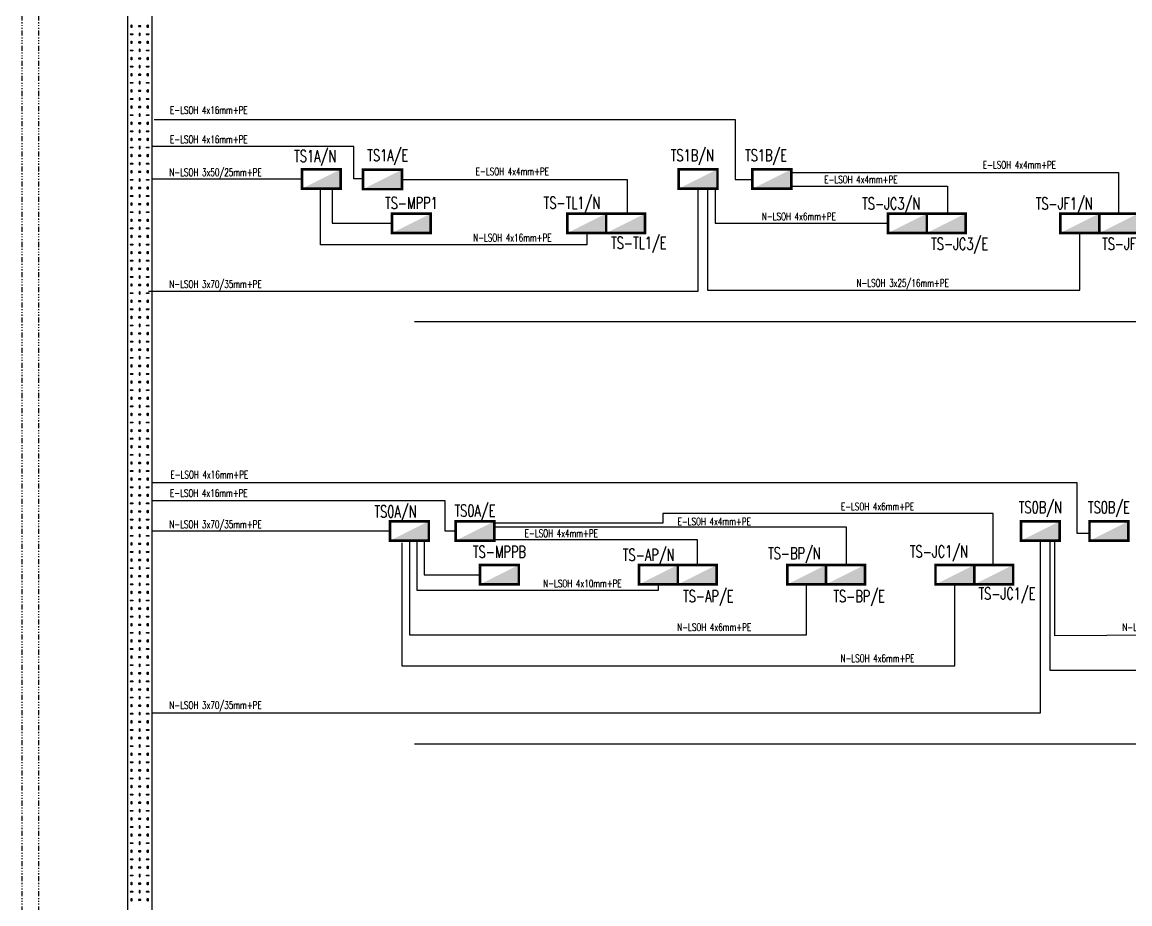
# Model space of a CAD drawing. Extents: x 2998 to 3854, y 1175 to 1727.
# Drawn here: x 3126.8 to 3280.9, y 1359.4 to 1482 of the extents above; entities that cross this region are included whole.
import ezdxf
from ezdxf.enums import TextEntityAlignment as Align

# ---------------------------------------------------------------- set-up
doc = ezdxf.new("R2010")
doc.units = 0
doc.linetypes.add('OCJ-ESQUEMAS UNIFILARES-CORREGIDOS IDO-REV.br$0$TIERRA', pattern=[2, 0.7, -0.25, 0.15, -0.25, 0, -0.25, 0.15, -0.25])
for name, color, linetype in [('OCJ-ESQUEMAS UNIFILARES-CORREGIDOS IDO-REV.br$0$--ILUMINACION', 5, 'Continuous'), ('OCJ-ESQUEMAS UNIFILARES-CORREGIDOS IDO-REV.br$0$--PAT', 30, 'Continuous'), ('OCJ-ESQUEMAS UNIFILARES-CORREGIDOS IDO-REV.br$0$00-IE-CABLES', 10, 'Continuous'), ('OCJ-ESQUEMAS UNIFILARES-CORREGIDOS IDO-REV.br$0$IE-BASE-rV$0$-GNBA-IE', 100, 'Continuous'), ('OCJ-ESQUEMAS UNIFILARES-CORREGIDOS IDO-REV.br$0$IE-BPC-ILTO', 30, 'Continuous'), ('OCJ-ESQUEMAS UNIFILARES-CORREGIDOS IDO-REV.br$0$IE-TABLEROS SUSPENDIDOS', 30, 'Continuous')]:
    doc.layers.add(name, color=color, linetype=linetype)
doc.styles.add('OCJ-ESQUEMAS UNIFILARES-CORREGIDOS IDO-REV.br$0$ELE', font='SIMPLEX.shx', dxfattribs={"width": 0.7, "height": 0.22})

# ---------------------------------------------------------------- blocks, each defined once
blk = doc.blocks.new('OCJ-ESQUEMAS UNIFILARES-CORREGIDOS IDO-REV.br$0$I28')
at = {"const_width": 0.012}
blk.add_lwpolyline([(-0.09, 0.09), (0.09, 0.09), (0.09, -0.09), (-0.09, -0.09)], close=True, dxfattribs=at)
blk.add_solid([(0.09, 0.09), (-0.09, -0.09), (0.09, -0.09)])
blk = doc.blocks.new('*U16')
at = {"layer": 'OCJ-ESQUEMAS UNIFILARES-CORREGIDOS IDO-REV.br$0$IE-BASE-rV$0$-GNBA-IE', "color": 0}
for p, q in [((48.834, 0.45), (0, 0.45)), ((48.834, 0), (0, 0))]:
    blk.add_line(p, q, dxfattribs=at)
for points in [[(10.591, 0.383), (10.559, 0.383, 1), (10.559, 0.367), (10.591, 0.367, 1)], [(10.567, 0.209), (10.567, 0.241, -1), (10.583, 0.241), (10.583, 0.209, -1)], [(10.709, 0.233), (10.741, 0.233, -1), (10.741, 0.217), (10.709, 0.217, -1)], [(10.733, 0.359), (10.733, 0.391, 1), (10.717, 0.391), (10.717, 0.359, 1)], [(10.891, 0.383), (10.859, 0.383, 1), (10.859, 0.367), (10.891, 0.367, 1)], [(10.867, 0.209), (10.867, 0.241, -1), (10.883, 0.241), (10.883, 0.209, -1)], [(11.009, 0.233), (11.041, 0.233, -1), (11.041, 0.217), (11.009, 0.217, -1)], [(11.033, 0.359), (11.033, 0.391, 1), (11.017, 0.391), (11.017, 0.359, 1)], [(11.191, 0.383), (11.159, 0.383, 1), (11.159, 0.367), (11.191, 0.367, 1)], [(11.167, 0.209), (11.167, 0.241, -1), (11.183, 0.241), (11.183, 0.209, -1)], [(11.309, 0.233), (11.341, 0.233, -1), (11.341, 0.217), (11.309, 0.217, -1)], [(11.333, 0.359), (11.333, 0.391, 1), (11.317, 0.391), (11.317, 0.359, 1)], [(11.491, 0.383), (11.459, 0.383, 1), (11.459, 0.367), (11.491, 0.367, 1)], [(11.467, 0.209), (11.467, 0.241, -1), (11.483, 0.241), (11.483, 0.209, -1)], [(11.609, 0.233), (11.641, 0.233, -1), (11.641, 0.217), (11.609, 0.217, -1)], [(11.633, 0.359), (11.633, 0.391, 1), (11.617, 0.391), (11.617, 0.359, 1)], [(11.791, 0.383), (11.759, 0.383, 1), (11.759, 0.367), (11.791, 0.367, 1)], [(11.767, 0.209), (11.767, 0.241, -1), (11.783, 0.241), (11.783, 0.209, -1)], [(11.909, 0.233), (11.941, 0.233, -1), (11.941, 0.217), (11.909, 0.217, -1)], [(11.933, 0.359), (11.933, 0.391, 1), (11.917, 0.391), (11.917, 0.359, 1)], [(12.091, 0.383), (12.059, 0.383, 1), (12.059, 0.367), (12.091, 0.367, 1)], [(12.067, 0.209), (12.067, 0.241, -1), (12.083, 0.241), (12.083, 0.209, -1)], [(12.209, 0.233), (12.241, 0.233, -1), (12.241, 0.217), (12.209, 0.217, -1)], [(12.233, 0.359), (12.233, 0.391, 1), (12.217, 0.391), (12.217, 0.359, 1)], [(12.391, 0.383), (12.359, 0.383, 1), (12.359, 0.367), (12.391, 0.367, 1)], [(12.367, 0.209), (12.367, 0.241, -1), (12.383, 0.241), (12.383, 0.209, -1)], [(12.509, 0.233), (12.541, 0.233, -1), (12.541, 0.217), (12.509, 0.217, -1)], [(12.533, 0.359), (12.533, 0.391, 1), (12.517, 0.391), (12.517, 0.359, 1)], [(12.691, 0.383), (12.659, 0.383, 1), (12.659, 0.367), (12.691, 0.367, 1)], [(12.667, 0.209), (12.667, 0.241, -1), (12.683, 0.241), (12.683, 0.209, -1)], [(12.809, 0.233), (12.841, 0.233, -1), (12.841, 0.217), (12.809, 0.217, -1)], [(12.833, 0.359), (12.833, 0.391, 1), (12.817, 0.391), (12.817, 0.359, 1)], [(12.991, 0.383), (12.959, 0.383, 1), (12.959, 0.367), (12.991, 0.367, 1)], [(12.967, 0.209), (12.967, 0.241, -1), (12.983, 0.241), (12.983, 0.209, -1)], [(13.109, 0.233), (13.141, 0.233, -1), (13.141, 0.217), (13.109, 0.217, -1)], [(13.133, 0.359), (13.133, 0.391, 1), (13.117, 0.391), (13.117, 0.359, 1)], [(13.291, 0.383), (13.259, 0.383, 1), (13.259, 0.367), (13.291, 0.367, 1)], [(13.267, 0.209), (13.267, 0.241, -1), (13.283, 0.241), (13.283, 0.209, -1)], [(13.409, 0.233), (13.441, 0.233, -1), (13.441, 0.217), (13.409, 0.217, -1)], [(13.433, 0.359), (13.433, 0.391, 1), (13.417, 0.391), (13.417, 0.359, 1)], [(13.591, 0.383), (13.559, 0.383, 1), (13.559, 0.367), (13.591, 0.367, 1)], [(13.567, 0.209), (13.567, 0.241, -1), (13.583, 0.241), (13.583, 0.209, -1)], [(13.709, 0.233), (13.741, 0.233, -1), (13.741, 0.217), (13.709, 0.217, -1)], [(13.733, 0.359), (13.733, 0.391, 1), (13.717, 0.391), (13.717, 0.359, 1)], [(13.891, 0.383), (13.859, 0.383, 1), (13.859, 0.367), (13.891, 0.367, 1)], [(13.867, 0.209), (13.867, 0.241, -1), (13.883, 0.241), (13.883, 0.209, -1)], [(14.009, 0.233), (14.041, 0.233, -1), (14.041, 0.217), (14.009, 0.217, -1)], [(14.033, 0.359), (14.033, 0.391, 1), (14.017, 0.391), (14.017, 0.359, 1)], [(14.191, 0.383), (14.159, 0.383, 1), (14.159, 0.367), (14.191, 0.367, 1)], [(14.167, 0.209), (14.167, 0.241, -1), (14.183, 0.241), (14.183, 0.209, -1)], [(14.309, 0.233), (14.341, 0.233, -1), (14.341, 0.217), (14.309, 0.217, -1)], [(14.333, 0.359), (14.333, 0.391, 1), (14.317, 0.391), (14.317, 0.359, 1)], [(14.491, 0.383), (14.459, 0.383, 1), (14.459, 0.367), (14.491, 0.367, 1)], [(14.467, 0.209), (14.467, 0.241, -1), (14.483, 0.241), (14.483, 0.209, -1)], [(14.609, 0.233), (14.641, 0.233, -1), (14.641, 0.217), (14.609, 0.217, -1)], [(14.633, 0.359), (14.633, 0.391, 1), (14.617, 0.391), (14.617, 0.359, 1)], [(14.791, 0.383), (14.759, 0.383, 1), (14.759, 0.367), (14.791, 0.367, 1)], [(14.767, 0.209), (14.767, 0.241, -1), (14.783, 0.241), (14.783, 0.209, -1)], [(14.909, 0.233), (14.941, 0.233, -1), (14.941, 0.217), (14.909, 0.217, -1)], [(14.933, 0.359), (14.933, 0.391, 1), (14.917, 0.391), (14.917, 0.359, 1)], [(15.091, 0.383), (15.059, 0.383, 1), (15.059, 0.367), (15.091, 0.367, 1)], [(15.067, 0.209), (15.067, 0.241, -1), (15.083, 0.241), (15.083, 0.209, -1)], [(15.209, 0.233), (15.241, 0.233, -1), (15.241, 0.217), (15.209, 0.217, -1)], [(15.233, 0.359), (15.233, 0.391, 1), (15.217, 0.391), (15.217, 0.359, 1)], [(15.391, 0.383), (15.359, 0.383, 1), (15.359, 0.367), (15.391, 0.367, 1)], [(15.367, 0.209), (15.367, 0.241, -1), (15.383, 0.241), (15.383, 0.209, -1)], [(15.509, 0.233), (15.541, 0.233, -1), (15.541, 0.217), (15.509, 0.217, -1)], [(15.533, 0.359), (15.533, 0.391, 1), (15.517, 0.391), (15.517, 0.359, 1)], [(15.691, 0.383), (15.659, 0.383, 1), (15.659, 0.367), (15.691, 0.367, 1)], [(15.667, 0.209), (15.667, 0.241, -1), (15.683, 0.241), (15.683, 0.209, -1)], [(15.809, 0.233), (15.841, 0.233, -1), (15.841, 0.217), (15.809, 0.217, -1)], [(15.833, 0.359), (15.833, 0.391, 1), (15.817, 0.391), (15.817, 0.359, 1)], [(15.991, 0.383), (15.959, 0.383, 1), (15.959, 0.367), (15.991, 0.367, 1)], [(15.967, 0.209), (15.967, 0.241, -1), (15.983, 0.241), (15.983, 0.209, -1)], [(16.109, 0.233), (16.141, 0.233, -1), (16.141, 0.217), (16.109, 0.217, -1)], [(16.133, 0.359), (16.133, 0.391, 1), (16.117, 0.391), (16.117, 0.359, 1)], [(16.291, 0.383), (16.259, 0.383, 1), (16.259, 0.367), (16.291, 0.367, 1)], [(16.267, 0.209), (16.267, 0.241, -1), (16.283, 0.241), (16.283, 0.209, -1)], [(16.409, 0.233), (16.441, 0.233, -1), (16.441, 0.217), (16.409, 0.217, -1)], [(16.433, 0.359), (16.433, 0.391, 1), (16.417, 0.391), (16.417, 0.359, 1)], [(16.591, 0.383), (16.559, 0.383, 1), (16.559, 0.367), (16.591, 0.367, 1)], [(16.567, 0.209), (16.567, 0.241, -1), (16.583, 0.241), (16.583, 0.209, -1)], [(16.709, 0.233), (16.741, 0.233, -1), (16.741, 0.217), (16.709, 0.217, -1)], [(16.733, 0.359), (16.733, 0.391, 1), (16.717, 0.391), (16.717, 0.359, 1)], [(16.891, 0.383), (16.859, 0.383, 1), (16.859, 0.367), (16.891, 0.367, 1)], [(16.867, 0.209), (16.867, 0.241, -1), (16.883, 0.241), (16.883, 0.209, -1)], [(17.009, 0.233), (17.041, 0.233, -1), (17.041, 0.217), (17.009, 0.217, -1)], [(17.033, 0.359), (17.033, 0.391, 1), (17.017, 0.391), (17.017, 0.359, 1)], [(17.191, 0.383), (17.159, 0.383, 1), (17.159, 0.367), (17.191, 0.367, 1)], [(17.167, 0.209), (17.167, 0.241, -1), (17.183, 0.241), (17.183, 0.209, -1)], [(17.309, 0.233), (17.341, 0.233, -1), (17.341, 0.217), (17.309, 0.217, -1)], [(17.333, 0.359), (17.333, 0.391, 1), (17.317, 0.391), (17.317, 0.359, 1)], [(17.491, 0.383), (17.459, 0.383, 1), (17.459, 0.367), (17.491, 0.367, 1)], [(17.467, 0.209), (17.467, 0.241, -1), (17.483, 0.241), (17.483, 0.209, -1)], [(17.609, 0.233), (17.641, 0.233, -1), (17.641, 0.217), (17.609, 0.217, -1)], [(17.633, 0.359), (17.633, 0.391, 1), (17.617, 0.391), (17.617, 0.359, 1)], [(17.791, 0.383), (17.759, 0.383, 1), (17.759, 0.367), (17.791, 0.367, 1)], [(17.767, 0.209), (17.767, 0.241, -1), (17.783, 0.241), (17.783, 0.209, -1)], [(17.909, 0.233), (17.941, 0.233, -1), (17.941, 0.217), (17.909, 0.217, -1)], [(17.933, 0.359), (17.933, 0.391, 1), (17.917, 0.391), (17.917, 0.359, 1)], [(18.091, 0.383), (18.059, 0.383, 1), (18.059, 0.367), (18.091, 0.367, 1)], [(18.067, 0.209), (18.067, 0.241, -1), (18.083, 0.241), (18.083, 0.209, -1)], [(18.209, 0.233), (18.241, 0.233, -1), (18.241, 0.217), (18.209, 0.217, -1)], [(18.233, 0.359), (18.233, 0.391, 1), (18.217, 0.391), (18.217, 0.359, 1)], [(18.391, 0.383), (18.359, 0.383, 1), (18.359, 0.367), (18.391, 0.367, 1)], [(18.367, 0.209), (18.367, 0.241, -1), (18.383, 0.241), (18.383, 0.209, -1)], [(18.509, 0.233), (18.541, 0.233, -1), (18.541, 0.217), (18.509, 0.217, -1)], [(18.533, 0.359), (18.533, 0.391, 1), (18.517, 0.391), (18.517, 0.359, 1)], [(18.691, 0.383), (18.659, 0.383, 1), (18.659, 0.367), (18.691, 0.367, 1)], [(18.667, 0.209), (18.667, 0.241, -1), (18.683, 0.241), (18.683, 0.209, -1)], [(18.809, 0.233), (18.841, 0.233, -1), (18.841, 0.217), (18.809, 0.217, -1)], [(18.833, 0.359), (18.833, 0.391, 1), (18.817, 0.391), (18.817, 0.359, 1)], [(18.991, 0.383), (18.959, 0.383, 1), (18.959, 0.367), (18.991, 0.367, 1)], [(18.967, 0.209), (18.967, 0.241, -1), (18.983, 0.241), (18.983, 0.209, -1)], [(19.109, 0.233), (19.141, 0.233, -1), (19.141, 0.217), (19.109, 0.217, -1)], [(19.133, 0.359), (19.133, 0.391, 1), (19.117, 0.391), (19.117, 0.359, 1)], [(19.291, 0.383), (19.259, 0.383, 1), (19.259, 0.367), (19.291, 0.367, 1)], [(19.267, 0.209), (19.267, 0.241, -1), (19.283, 0.241), (19.283, 0.209, -1)], [(19.409, 0.233), (19.441, 0.233, -1), (19.441, 0.217), (19.409, 0.217, -1)], [(19.433, 0.359), (19.433, 0.391, 1), (19.417, 0.391), (19.417, 0.359, 1)], [(19.591, 0.383), (19.559, 0.383, 1), (19.559, 0.367), (19.591, 0.367, 1)], [(19.567, 0.209), (19.567, 0.241, -1), (19.583, 0.241), (19.583, 0.209, -1)], [(19.709, 0.233), (19.741, 0.233, -1), (19.741, 0.217), (19.709, 0.217, -1)], [(19.733, 0.359), (19.733, 0.391, 1), (19.717, 0.391), (19.717, 0.359, 1)], [(19.891, 0.383), (19.859, 0.383, 1), (19.859, 0.367), (19.891, 0.367, 1)], [(19.867, 0.209), (19.867, 0.241, -1), (19.883, 0.241), (19.883, 0.209, -1)], [(20.009, 0.233), (20.041, 0.233, -1), (20.041, 0.217), (20.009, 0.217, -1)], [(20.033, 0.359), (20.033, 0.391, 1), (20.017, 0.391), (20.017, 0.359, 1)], [(20.191, 0.383), (20.159, 0.383, 1), (20.159, 0.367), (20.191, 0.367, 1)], [(20.167, 0.209), (20.167, 0.241, -1), (20.183, 0.241), (20.183, 0.209, -1)], [(20.309, 0.233), (20.341, 0.233, -1), (20.341, 0.217), (20.309, 0.217, -1)], [(20.333, 0.359), (20.333, 0.391, 1), (20.317, 0.391), (20.317, 0.359, 1)], [(20.491, 0.383), (20.459, 0.383, 1), (20.459, 0.367), (20.491, 0.367, 1)], [(20.467, 0.209), (20.467, 0.241, -1), (20.483, 0.241), (20.483, 0.209, -1)], [(20.609, 0.233), (20.641, 0.233, -1), (20.641, 0.217), (20.609, 0.217, -1)], [(20.633, 0.359), (20.633, 0.391, 1), (20.617, 0.391), (20.617, 0.359, 1)], [(20.791, 0.383), (20.759, 0.383, 1), (20.759, 0.367), (20.791, 0.367, 1)], [(20.767, 0.209), (20.767, 0.241, -1), (20.783, 0.241), (20.783, 0.209, -1)], [(20.909, 0.233), (20.941, 0.233, -1), (20.941, 0.217), (20.909, 0.217, -1)], [(20.933, 0.359), (20.933, 0.391, 1), (20.917, 0.391), (20.917, 0.359, 1)], [(21.091, 0.383), (21.059, 0.383, 1), (21.059, 0.367), (21.091, 0.367, 1)], [(21.067, 0.209), (21.067, 0.241, -1), (21.083, 0.241), (21.083, 0.209, -1)], [(21.209, 0.233), (21.241, 0.233, -1), (21.241, 0.217), (21.209, 0.217, -1)], [(21.233, 0.359), (21.233, 0.391, 1), (21.217, 0.391), (21.217, 0.359, 1)], [(21.391, 0.383), (21.359, 0.383, 1), (21.359, 0.367), (21.391, 0.367, 1)], [(21.367, 0.209), (21.367, 0.241, -1), (21.383, 0.241), (21.383, 0.209, -1)], [(21.509, 0.233), (21.541, 0.233, -1), (21.541, 0.217), (21.509, 0.217, -1)], [(21.533, 0.359), (21.533, 0.391, 1), (21.517, 0.391), (21.517, 0.359, 1)], [(21.691, 0.383), (21.659, 0.383, 1), (21.659, 0.367), (21.691, 0.367, 1)], [(21.667, 0.209), (21.667, 0.241, -1), (21.683, 0.241), (21.683, 0.209, -1)], [(21.809, 0.233), (21.841, 0.233, -1), (21.841, 0.217), (21.809, 0.217, -1)], [(21.833, 0.359), (21.833, 0.391, 1), (21.817, 0.391), (21.817, 0.359, 1)], [(21.991, 0.383), (21.959, 0.383, 1), (21.959, 0.367), (21.991, 0.367, 1)], [(21.967, 0.209), (21.967, 0.241, -1), (21.983, 0.241), (21.983, 0.209, -1)], [(22.109, 0.233), (22.141, 0.233, -1), (22.141, 0.217), (22.109, 0.217, -1)], [(22.133, 0.359), (22.133, 0.391, 1), (22.117, 0.391), (22.117, 0.359, 1)], [(22.291, 0.383), (22.259, 0.383, 1), (22.259, 0.367), (22.291, 0.367, 1)], [(22.267, 0.209), (22.267, 0.241, -1), (22.283, 0.241), (22.283, 0.209, -1)], [(22.409, 0.233), (22.441, 0.233, -1), (22.441, 0.217), (22.409, 0.217, -1)], [(22.433, 0.359), (22.433, 0.391, 1), (22.417, 0.391), (22.417, 0.359, 1)], [(22.591, 0.383), (22.559, 0.383, 1), (22.559, 0.367), (22.591, 0.367, 1)], [(22.567, 0.209), (22.567, 0.241, -1), (22.583, 0.241), (22.583, 0.209, -1)], [(22.709, 0.233), (22.741, 0.233, -1), (22.741, 0.217), (22.709, 0.217, -1)], [(22.733, 0.359), (22.733, 0.391, 1), (22.717, 0.391), (22.717, 0.359, 1)], [(22.891, 0.383), (22.859, 0.383, 1), (22.859, 0.367), (22.891, 0.367, 1)], [(22.867, 0.209), (22.867, 0.241, -1), (22.883, 0.241), (22.883, 0.209, -1)], [(23.009, 0.233), (23.041, 0.233, -1), (23.041, 0.217), (23.009, 0.217, -1)], [(23.033, 0.359), (23.033, 0.391, 1), (23.017, 0.391), (23.017, 0.359, 1)], [(23.191, 0.383), (23.159, 0.383, 1), (23.159, 0.367), (23.191, 0.367, 1)], [(23.167, 0.209), (23.167, 0.241, -1), (23.183, 0.241), (23.183, 0.209, -1)], [(23.309, 0.233), (23.341, 0.233, -1), (23.341, 0.217), (23.309, 0.217, -1)], [(23.333, 0.359), (23.333, 0.391, 1), (23.317, 0.391), (23.317, 0.359, 1)], [(23.491, 0.383), (23.459, 0.383, 1), (23.459, 0.367), (23.491, 0.367, 1)], [(23.467, 0.209), (23.467, 0.241, -1), (23.483, 0.241), (23.483, 0.209, -1)], [(23.609, 0.233), (23.641, 0.233, -1), (23.641, 0.217), (23.609, 0.217, -1)], [(23.633, 0.359), (23.633, 0.391, 1), (23.617, 0.391), (23.617, 0.359, 1)], [(23.791, 0.383), (23.759, 0.383, 1), (23.759, 0.367), (23.791, 0.367, 1)], [(23.767, 0.209), (23.767, 0.241, -1), (23.783, 0.241), (23.783, 0.209, -1)], [(23.909, 0.233), (23.941, 0.233, -1), (23.941, 0.217), (23.909, 0.217, -1)], [(23.933, 0.359), (23.933, 0.391, 1), (23.917, 0.391), (23.917, 0.359, 1)], [(24.091, 0.383), (24.059, 0.383, 1), (24.059, 0.367), (24.091, 0.367, 1)], [(24.067, 0.209), (24.067, 0.241, -1), (24.083, 0.241), (24.083, 0.209, -1)], [(24.209, 0.233), (24.241, 0.233, -1), (24.241, 0.217), (24.209, 0.217, -1)], [(24.233, 0.359), (24.233, 0.391, 1), (24.217, 0.391), (24.217, 0.359, 1)], [(24.391, 0.383), (24.359, 0.383, 1), (24.359, 0.367), (24.391, 0.367, 1)], [(24.367, 0.209), (24.367, 0.241, -1), (24.383, 0.241), (24.383, 0.209, -1)], [(24.509, 0.233), (24.541, 0.233, -1), (24.541, 0.217), (24.509, 0.217, -1)], [(24.533, 0.359), (24.533, 0.391, 1), (24.517, 0.391), (24.517, 0.359, 1)], [(24.691, 0.383), (24.659, 0.383, 1), (24.659, 0.367), (24.691, 0.367, 1)], [(24.667, 0.209), (24.667, 0.241, -1), (24.683, 0.241), (24.683, 0.209, -1)], [(24.809, 0.233), (24.841, 0.233, -1), (24.841, 0.217), (24.809, 0.217, -1)], [(24.833, 0.359), (24.833, 0.391, 1), (24.817, 0.391), (24.817, 0.359, 1)], [(24.991, 0.383), (24.959, 0.383, 1), (24.959, 0.367), (24.991, 0.367, 1)], [(24.967, 0.209), (24.967, 0.241, -1), (24.983, 0.241), (24.983, 0.209, -1)], [(25.109, 0.233), (25.141, 0.233, -1), (25.141, 0.217), (25.109, 0.217, -1)], [(25.133, 0.359), (25.133, 0.391, 1), (25.117, 0.391), (25.117, 0.359, 1)], [(25.291, 0.383), (25.259, 0.383, 1), (25.259, 0.367), (25.291, 0.367, 1)], [(25.267, 0.209), (25.267, 0.241, -1), (25.283, 0.241), (25.283, 0.209, -1)], [(25.409, 0.233), (25.441, 0.233, -1), (25.441, 0.217), (25.409, 0.217, -1)], [(25.433, 0.359), (25.433, 0.391, 1), (25.417, 0.391), (25.417, 0.359, 1)], [(25.591, 0.383), (25.559, 0.383, 1), (25.559, 0.367), (25.591, 0.367, 1)], [(25.567, 0.209), (25.567, 0.241, -1), (25.583, 0.241), (25.583, 0.209, -1)], [(25.709, 0.233), (25.741, 0.233, -1), (25.741, 0.217), (25.709, 0.217, -1)], [(25.733, 0.359), (25.733, 0.391, 1), (25.717, 0.391), (25.717, 0.359, 1)], [(25.891, 0.383), (25.859, 0.383, 1), (25.859, 0.367), (25.891, 0.367, 1)], [(25.867, 0.209), (25.867, 0.241, -1), (25.883, 0.241), (25.883, 0.209, -1)], [(26.009, 0.233), (26.041, 0.233, -1), (26.041, 0.217), (26.009, 0.217, -1)], [(26.033, 0.359), (26.033, 0.391, 1), (26.017, 0.391), (26.017, 0.359, 1)], [(26.191, 0.383), (26.159, 0.383, 1), (26.159, 0.367), (26.191, 0.367, 1)], [(26.167, 0.209), (26.167, 0.241, -1), (26.183, 0.241), (26.183, 0.209, -1)], [(26.309, 0.233), (26.341, 0.233, -1), (26.341, 0.217), (26.309, 0.217, -1)], [(26.333, 0.359), (26.333, 0.391, 1), (26.317, 0.391), (26.317, 0.359, 1)], [(26.491, 0.383), (26.459, 0.383, 1), (26.459, 0.367), (26.491, 0.367, 1)], [(26.467, 0.209), (26.467, 0.241, -1), (26.483, 0.241), (26.483, 0.209, -1)], [(26.609, 0.233), (26.641, 0.233, -1), (26.641, 0.217), (26.609, 0.217, -1)], [(26.633, 0.359), (26.633, 0.391, 1), (26.617, 0.391), (26.617, 0.359, 1)], [(26.791, 0.383), (26.759, 0.383, 1), (26.759, 0.367), (26.791, 0.367, 1)], [(26.767, 0.209), (26.767, 0.241, -1), (26.783, 0.241), (26.783, 0.209, -1)], [(10.591, 0.083), (10.559, 0.083, 1), (10.559, 0.067), (10.591, 0.067, 1)], [(10.733, 0.059), (10.733, 0.091, 1), (10.717, 0.091), (10.717, 0.059, 1)], [(10.891, 0.083), (10.859, 0.083, 1), (10.859, 0.067), (10.891, 0.067, 1)], [(11.033, 0.059), (11.033, 0.091, 1), (11.017, 0.091), (11.017, 0.059, 1)], [(11.191, 0.083), (11.159, 0.083, 1), (11.159, 0.067), (11.191, 0.067, 1)], [(11.333, 0.059), (11.333, 0.091, 1), (11.317, 0.091), (11.317, 0.059, 1)], [(11.491, 0.083), (11.459, 0.083, 1), (11.459, 0.067), (11.491, 0.067, 1)], [(11.633, 0.059), (11.633, 0.091, 1), (11.617, 0.091), (11.617, 0.059, 1)], [(11.791, 0.083), (11.759, 0.083, 1), (11.759, 0.067), (11.791, 0.067, 1)], [(11.933, 0.059), (11.933, 0.091, 1), (11.917, 0.091), (11.917, 0.059, 1)], [(12.091, 0.083), (12.059, 0.083, 1), (12.059, 0.067), (12.091, 0.067, 1)], [(12.233, 0.059), (12.233, 0.091, 1), (12.217, 0.091), (12.217, 0.059, 1)], [(12.391, 0.083), (12.359, 0.083, 1), (12.359, 0.067), (12.391, 0.067, 1)], [(12.533, 0.059), (12.533, 0.091, 1), (12.517, 0.091), (12.517, 0.059, 1)], [(12.691, 0.083), (12.659, 0.083, 1), (12.659, 0.067), (12.691, 0.067, 1)], [(12.833, 0.059), (12.833, 0.091, 1), (12.817, 0.091), (12.817, 0.059, 1)], [(12.991, 0.083), (12.959, 0.083, 1), (12.959, 0.067), (12.991, 0.067, 1)], [(13.133, 0.059), (13.133, 0.091, 1), (13.117, 0.091), (13.117, 0.059, 1)], [(13.291, 0.083), (13.259, 0.083, 1), (13.259, 0.067), (13.291, 0.067, 1)], [(13.433, 0.059), (13.433, 0.091, 1), (13.417, 0.091), (13.417, 0.059, 1)], [(13.591, 0.083), (13.559, 0.083, 1), (13.559, 0.067), (13.591, 0.067, 1)], [(13.733, 0.059), (13.733, 0.091, 1), (13.717, 0.091), (13.717, 0.059, 1)], [(13.891, 0.083), (13.859, 0.083, 1), (13.859, 0.067), (13.891, 0.067, 1)], [(14.033, 0.059), (14.033, 0.091, 1), (14.017, 0.091), (14.017, 0.059, 1)], [(14.191, 0.083), (14.159, 0.083, 1), (14.159, 0.067), (14.191, 0.067, 1)], [(14.333, 0.059), (14.333, 0.091, 1), (14.317, 0.091), (14.317, 0.059, 1)], [(14.491, 0.083), (14.459, 0.083, 1), (14.459, 0.067), (14.491, 0.067, 1)], [(14.633, 0.059), (14.633, 0.091, 1), (14.617, 0.091), (14.617, 0.059, 1)], [(14.791, 0.083), (14.759, 0.083, 1), (14.759, 0.067), (14.791, 0.067, 1)], [(14.933, 0.059), (14.933, 0.091, 1), (14.917, 0.091), (14.917, 0.059, 1)], [(15.091, 0.083), (15.059, 0.083, 1), (15.059, 0.067), (15.091, 0.067, 1)], [(15.233, 0.059), (15.233, 0.091, 1), (15.217, 0.091), (15.217, 0.059, 1)], [(15.391, 0.083), (15.359, 0.083, 1), (15.359, 0.067), (15.391, 0.067, 1)], [(15.533, 0.059), (15.533, 0.091, 1), (15.517, 0.091), (15.517, 0.059, 1)], [(15.691, 0.083), (15.659, 0.083, 1), (15.659, 0.067), (15.691, 0.067, 1)], [(15.833, 0.059), (15.833, 0.091, 1), (15.817, 0.091), (15.817, 0.059, 1)], [(15.991, 0.083), (15.959, 0.083, 1), (15.959, 0.067), (15.991, 0.067, 1)], [(16.133, 0.059), (16.133, 0.091, 1), (16.117, 0.091), (16.117, 0.059, 1)], [(16.291, 0.083), (16.259, 0.083, 1), (16.259, 0.067), (16.291, 0.067, 1)], [(16.433, 0.059), (16.433, 0.091, 1), (16.417, 0.091), (16.417, 0.059, 1)], [(16.591, 0.083), (16.559, 0.083, 1), (16.559, 0.067), (16.591, 0.067, 1)], [(16.733, 0.059), (16.733, 0.091, 1), (16.717, 0.091), (16.717, 0.059, 1)], [(16.891, 0.083), (16.859, 0.083, 1), (16.859, 0.067), (16.891, 0.067, 1)], [(17.033, 0.059), (17.033, 0.091, 1), (17.017, 0.091), (17.017, 0.059, 1)], [(17.191, 0.083), (17.159, 0.083, 1), (17.159, 0.067), (17.191, 0.067, 1)], [(17.333, 0.059), (17.333, 0.091, 1), (17.317, 0.091), (17.317, 0.059, 1)], [(17.491, 0.083), (17.459, 0.083, 1), (17.459, 0.067), (17.491, 0.067, 1)], [(17.633, 0.059), (17.633, 0.091, 1), (17.617, 0.091), (17.617, 0.059, 1)], [(17.791, 0.083), (17.759, 0.083, 1), (17.759, 0.067), (17.791, 0.067, 1)], [(17.933, 0.059), (17.933, 0.091, 1), (17.917, 0.091), (17.917, 0.059, 1)], [(18.091, 0.083), (18.059, 0.083, 1), (18.059, 0.067), (18.091, 0.067, 1)], [(18.233, 0.059), (18.233, 0.091, 1), (18.217, 0.091), (18.217, 0.059, 1)], [(18.391, 0.083), (18.359, 0.083, 1), (18.359, 0.067), (18.391, 0.067, 1)], [(18.533, 0.059), (18.533, 0.091, 1), (18.517, 0.091), (18.517, 0.059, 1)], [(18.691, 0.083), (18.659, 0.083, 1), (18.659, 0.067), (18.691, 0.067, 1)], [(18.833, 0.059), (18.833, 0.091, 1), (18.817, 0.091), (18.817, 0.059, 1)], [(18.991, 0.083), (18.959, 0.083, 1), (18.959, 0.067), (18.991, 0.067, 1)], [(19.133, 0.059), (19.133, 0.091, 1), (19.117, 0.091), (19.117, 0.059, 1)], [(19.291, 0.083), (19.259, 0.083, 1), (19.259, 0.067), (19.291, 0.067, 1)], [(19.433, 0.059), (19.433, 0.091, 1), (19.417, 0.091), (19.417, 0.059, 1)], [(19.591, 0.083), (19.559, 0.083, 1), (19.559, 0.067), (19.591, 0.067, 1)], [(19.733, 0.059), (19.733, 0.091, 1), (19.717, 0.091), (19.717, 0.059, 1)], [(19.891, 0.083), (19.859, 0.083, 1), (19.859, 0.067), (19.891, 0.067, 1)], [(20.033, 0.059), (20.033, 0.091, 1), (20.017, 0.091), (20.017, 0.059, 1)], [(20.191, 0.083), (20.159, 0.083, 1), (20.159, 0.067), (20.191, 0.067, 1)], [(20.333, 0.059), (20.333, 0.091, 1), (20.317, 0.091), (20.317, 0.059, 1)], [(20.491, 0.083), (20.459, 0.083, 1), (20.459, 0.067), (20.491, 0.067, 1)], [(20.633, 0.059), (20.633, 0.091, 1), (20.617, 0.091), (20.617, 0.059, 1)], [(20.791, 0.083), (20.759, 0.083, 1), (20.759, 0.067), (20.791, 0.067, 1)], [(20.933, 0.059), (20.933, 0.091, 1), (20.917, 0.091), (20.917, 0.059, 1)], [(21.091, 0.083), (21.059, 0.083, 1), (21.059, 0.067), (21.091, 0.067, 1)], [(21.233, 0.059), (21.233, 0.091, 1), (21.217, 0.091), (21.217, 0.059, 1)], [(21.391, 0.083), (21.359, 0.083, 1), (21.359, 0.067), (21.391, 0.067, 1)], [(21.533, 0.059), (21.533, 0.091, 1), (21.517, 0.091), (21.517, 0.059, 1)], [(21.691, 0.083), (21.659, 0.083, 1), (21.659, 0.067), (21.691, 0.067, 1)], [(21.833, 0.059), (21.833, 0.091, 1), (21.817, 0.091), (21.817, 0.059, 1)], [(21.991, 0.083), (21.959, 0.083, 1), (21.959, 0.067), (21.991, 0.067, 1)], [(22.133, 0.059), (22.133, 0.091, 1), (22.117, 0.091), (22.117, 0.059, 1)], [(22.291, 0.083), (22.259, 0.083, 1), (22.259, 0.067), (22.291, 0.067, 1)], [(22.433, 0.059), (22.433, 0.091, 1), (22.417, 0.091), (22.417, 0.059, 1)], [(22.591, 0.083), (22.559, 0.083, 1), (22.559, 0.067), (22.591, 0.067, 1)], [(22.733, 0.059), (22.733, 0.091, 1), (22.717, 0.091), (22.717, 0.059, 1)], [(22.891, 0.083), (22.859, 0.083, 1), (22.859, 0.067), (22.891, 0.067, 1)], [(23.033, 0.059), (23.033, 0.091, 1), (23.017, 0.091), (23.017, 0.059, 1)], [(23.191, 0.083), (23.159, 0.083, 1), (23.159, 0.067), (23.191, 0.067, 1)], [(23.333, 0.059), (23.333, 0.091, 1), (23.317, 0.091), (23.317, 0.059, 1)], [(23.491, 0.083), (23.459, 0.083, 1), (23.459, 0.067), (23.491, 0.067, 1)], [(23.633, 0.059), (23.633, 0.091, 1), (23.617, 0.091), (23.617, 0.059, 1)], [(23.791, 0.083), (23.759, 0.083, 1), (23.759, 0.067), (23.791, 0.067, 1)], [(23.933, 0.059), (23.933, 0.091, 1), (23.917, 0.091), (23.917, 0.059, 1)], [(24.091, 0.083), (24.059, 0.083, 1), (24.059, 0.067), (24.091, 0.067, 1)], [(24.233, 0.059), (24.233, 0.091, 1), (24.217, 0.091), (24.217, 0.059, 1)], [(24.391, 0.083), (24.359, 0.083, 1), (24.359, 0.067), (24.391, 0.067, 1)], [(24.533, 0.059), (24.533, 0.091, 1), (24.517, 0.091), (24.517, 0.059, 1)], [(24.691, 0.083), (24.659, 0.083, 1), (24.659, 0.067), (24.691, 0.067, 1)], [(24.833, 0.059), (24.833, 0.091, 1), (24.817, 0.091), (24.817, 0.059, 1)], [(24.991, 0.083), (24.959, 0.083, 1), (24.959, 0.067), (24.991, 0.067, 1)], [(25.133, 0.059), (25.133, 0.091, 1), (25.117, 0.091), (25.117, 0.059, 1)], [(25.291, 0.083), (25.259, 0.083, 1), (25.259, 0.067), (25.291, 0.067, 1)], [(25.433, 0.059), (25.433, 0.091, 1), (25.417, 0.091), (25.417, 0.059, 1)], [(25.591, 0.083), (25.559, 0.083, 1), (25.559, 0.067), (25.591, 0.067, 1)], [(25.733, 0.059), (25.733, 0.091, 1), (25.717, 0.091), (25.717, 0.059, 1)], [(25.891, 0.083), (25.859, 0.083, 1), (25.859, 0.067), (25.891, 0.067, 1)], [(26.033, 0.059), (26.033, 0.091, 1), (26.017, 0.091), (26.017, 0.059, 1)], [(26.191, 0.083), (26.159, 0.083, 1), (26.159, 0.067), (26.191, 0.067, 1)], [(26.333, 0.059), (26.333, 0.091, 1), (26.317, 0.091), (26.317, 0.059, 1)], [(26.491, 0.083), (26.459, 0.083, 1), (26.459, 0.067), (26.491, 0.067, 1)], [(26.633, 0.059), (26.633, 0.091, 1), (26.617, 0.091), (26.617, 0.059, 1)], [(26.791, 0.083), (26.759, 0.083, 1), (26.759, 0.067), (26.791, 0.067, 1)]]:
    blk.add_lwpolyline(points, format="xyb", close=True, dxfattribs=at)

msp = doc.modelspace()

# ---------------------------------------------------------------- linework, layer by layer
for p, q in [((3181.41, 1440.37), (3854.06, 1440.37)), ((3181.41, 1381.63), (3854.06, 1381.63))]:
    msp.add_line(p, q)
at = {"layer": 'OCJ-ESQUEMAS UNIFILARES-CORREGIDOS IDO-REV.br$0$--ILUMINACION'}
for points in [[(3144.85, 1460.18), (3165.73, 1460.18)], [(3169.96, 1458.89), (3169.96, 1454.02), (3178.25, 1454.02)], [(3144.41, 1444.59), (3220.83, 1444.59), (3220.83, 1458.83)], [(3205.35, 1452.67), (3205.35, 1451.03), (3168.34, 1451.03), (3168.34, 1458.83)], [(3222.16, 1458.69), (3222.16, 1444.73), (3273.92, 1444.73), (3273.92, 1452.67)], [(3223.21, 1458.74), (3223.21, 1454.02), (3247.24, 1454.02)], [(3144.86, 1411.23), (3177.99, 1411.23)], [(3144.85, 1385.92), (3268.43, 1385.92), (3268.43, 1409.88)], [(3179.62, 1409.58), (3179.62, 1392.45), (3256.55, 1392.45), (3256.55, 1403.8)], [(3180.69, 1409.88), (3180.69, 1396.76), (3235.93, 1396.76), (3235.93, 1403.8)], [(3181.7, 1409.68), (3181.7, 1402.98), (3215.31, 1402.98), (3215.31, 1403.8)], [(3182.72, 1409.88), (3182.72, 1405.15), (3190.5, 1405.15)], [(3269.73, 1409.73), (3269.73, 1391.87), (3332.98, 1391.87), (3332.98, 1403.82)], [(3270.4, 1409.8), (3270.4, 1396.7), (3299.5, 1396.86), (3299.5, 1403.98)]]:
    msp.add_lwpolyline(points, dxfattribs=at)
at = {"layer": 'OCJ-ESQUEMAS UNIFILARES-CORREGIDOS IDO-REV.br$0$--PAT', "linetype": 'OCJ-ESQUEMAS UNIFILARES-CORREGIDOS IDO-REV.br$0$TIERRA'}
for p, q in [((3126.83, 1276.42), (3126.83, 1686.08)), ((3129.13, 1276.42), (3129.13, 1686.08))]:
    msp.add_line(p, q, dxfattribs=at)
at = {"layer": 'OCJ-ESQUEMAS UNIFILARES-CORREGIDOS IDO-REV.br$0$00-IE-CABLES', "color": 3}
for points in [[(3145.18, 1468.46), (3225.97, 1468.46), (3225.97, 1460.12), (3228.26, 1460.12)], [(3174.28, 1460.19), (3172.97, 1460.19), (3172.97, 1464.69), (3144.86, 1464.69)], [(3234.03, 1461.09), (3279.28, 1461.09), (3279.28, 1455.34)], [(3179.64, 1460.12), (3210.96, 1460.12), (3210.96, 1455.29)], [(3233.94, 1459.2), (3255.53, 1459.2), (3255.53, 1455.34)], [(3144.85, 1417.98), (3273.49, 1417.98), (3273.49, 1410.91), (3275.36, 1410.91)], [(3187.16, 1411.2), (3185.66, 1411.2), (3185.66, 1415.4), (3144.92, 1415.4)], [(3261.89, 1406.49), (3261.89, 1413.65), (3215.91, 1413.65), (3215.91, 1412.32), (3192.66, 1412.32)], [(3192.62, 1411.8), (3241.42, 1411.8), (3241.42, 1406.45)], [(3192.59, 1410.04), (3220.69, 1410.04), (3220.69, 1406.47)]]:
    msp.add_lwpolyline(points, dxfattribs=at)

# ---------------------------------------------------------------- block references
at = {"layer": 'OCJ-ESQUEMAS UNIFILARES-CORREGIDOS IDO-REV.br$0$--ILUMINACION', "xscale": 30, "yscale": 15, "zscale": 30}
for p in [(3168.43, 1460.18), (3176.94, 1460.12), (3220.83, 1460.18), (3231.09, 1460.18), (3205.35, 1454.02), (3210.75, 1454.02), (3249.94, 1454.02), (3255.34, 1454.02), (3273.92, 1454.02), (3279.32, 1454.02), (3180.69, 1411.23), (3189.8, 1411.23), (3268.43, 1411.23), (3277.97, 1411.23)]:
    msp.add_blockref('OCJ-ESQUEMAS UNIFILARES-CORREGIDOS IDO-REV.br$0$I28', p, dxfattribs=at)
at = {"layer": 'OCJ-ESQUEMAS UNIFILARES-CORREGIDOS IDO-REV.br$0$--ILUMINACION', "color": 3, "xscale": 30, "yscale": 15, "zscale": 30}
for p in [(3215.31, 1405.15), (3220.71, 1405.15), (3235.93, 1405.15), (3241.33, 1405.15), (3256.55, 1405.15), (3261.95, 1405.15)]:
    msp.add_blockref('OCJ-ESQUEMAS UNIFILARES-CORREGIDOS IDO-REV.br$0$I28', p, dxfattribs=at)
at = {"layer": 'OCJ-ESQUEMAS UNIFILARES-CORREGIDOS IDO-REV.br$0$IE-BPC-ILTO', "xscale": -7.5, "yscale": 7.5, "zscale": 7.5, "rotation": 270}
msp.add_blockref('*U16', (3141.48, 1280.62), dxfattribs=at)
at = {"layer": 'OCJ-ESQUEMAS UNIFILARES-CORREGIDOS IDO-REV.br$0$IE-TABLEROS SUSPENDIDOS', "xscale": 30, "yscale": 15, "zscale": 30}
for p in [(3180.95, 1454.02), (3193.2, 1405.15)]:
    msp.add_blockref('OCJ-ESQUEMAS UNIFILARES-CORREGIDOS IDO-REV.br$0$I28', p, dxfattribs=at)

# ---------------------------------------------------------------- texts
at = {"layer": 'OCJ-ESQUEMAS UNIFILARES-CORREGIDOS IDO-REV.br$0$--ILUMINACION', "color": 7, "style": 'OCJ-ESQUEMAS UNIFILARES-CORREGIDOS IDO-REV.br$0$ELE', "width": 0.7}
for s, p in [('E-LSOH 4x16mm+PE', (3152.79, 1469.24)), ('E-LSOH 4x16mm+PE', (3152.79, 1465.17)), ('E-LSOH 4x4mm+PE', (3265.52, 1461.62)), ('N-LSOH 3x50/25mm+PE', (3153.72, 1460.59)), ('E-LSOH 4x4mm+PE', (3195, 1460.71)), ('E-LSOH 4x4mm+PE', (3243.47, 1459.58)), ('N-LSOH 4x6mm+PE', (3234.85, 1454.45)), ('N-LSOH 4x16mm+PE', (3195, 1451.49)), ('N-LSOH 3x70/35mm+PE', (3153.72, 1445.04)), ('N-LSOH 3x25/16mm+PE', (3249.28, 1445.19)), ('E-LSOH 4x16mm+PE', (3152.86, 1418.54)), ('E-LSOH 4x16mm+PE', (3152.79, 1415.97)), ('E-LSOH 4x6mm+PE', (3245.78, 1414.1)), ('N-LSOH 3x70/35mm+PE', (3153.72, 1411.63)), ('E-LSOH 4x4mm+PE', (3223.07, 1412.02)), ('E-LSOH 4x4mm+PE', (3201.81, 1410.38)), ('N-LSOH 4x10mm+PE', (3204.75, 1403.41)), ('N-LSOH 4x6mm+PE', (3223.07, 1397.32)), ('N-LSOH 4x4mm+PE', (3284.97, 1397.32)), ('N-LSOH 4x6mm+PE', (3245.78, 1393)), ('N-LSOH 3x70/35mm+PE', (3153.72, 1386.48))]:
    msp.add_text(s, height=1.0446, dxfattribs=at).set_placement(p, align=Align.CENTER)
for s, p in [('TS1A/N', (3167.57, 1463.25)), ('TS1A/E', (3177.67, 1463.36)), ('TS1B/N', (3220.02, 1463.36)), ('TS1B/E', (3230.28, 1463.36)), ('TS-TL1/N', (3203.28, 1456.76)), ('TS-JC3/N', (3247.68, 1456.65)), ('TS-JF1/N', (3271.74, 1456.65)), ('TS-TL1/E', (3212.58, 1451.18)), ('TS-JC3/E', (3257.2, 1451.05)), ('TS-JF1/E', (3280.89, 1451.05)), ('TS0A/N', (3178.74, 1413.81)), ('TS0A/E', (3189.8, 1413.93)), ('TS0B/N', (3268.43, 1414.4)), ('TS0B/E', (3277.97, 1414.4)), ('TS-AP/N', (3213.95, 1407.79)), ('TS-BP/N', (3234.22, 1408)), ('TS-JC1/N', (3254.32, 1408.25)), ('TS-JC1/E', (3263.79, 1402.4)), ('TS-AP/E', (3222.25, 1402.05)), ('TS-BP/E', (3243.23, 1402.04))]:
    msp.add_text(s, height=1.65, dxfattribs=at).set_placement(p, align=Align.MIDDLE)
at = {"layer": 'OCJ-ESQUEMAS UNIFILARES-CORREGIDOS IDO-REV.br$0$IE-TABLEROS SUSPENDIDOS', "color": 7, "style": 'OCJ-ESQUEMAS UNIFILARES-CORREGIDOS IDO-REV.br$0$ELE', "width": 0.7}
for s, p in [('TS-MPP1', (3180.95, 1456.85)), ('TS-MPPB', (3193.2, 1408.33))]:
    msp.add_text(s, height=1.65, dxfattribs=at).set_placement(p, align=Align.MIDDLE)

doc.saveas('drawing.dxf')
